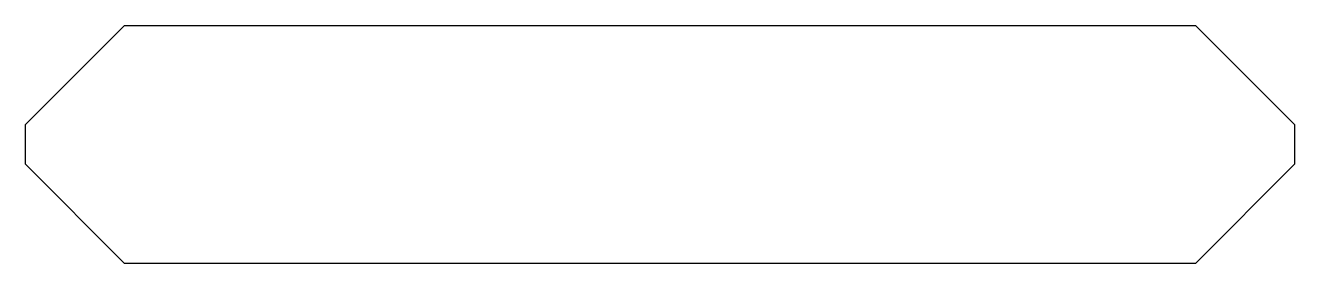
# Model space of a CAD drawing. Extents: x -50 to 51, y 21 to 40.
import ezdxf

# ---------------------------------------------------------------- set-up
doc = ezdxf.new("R2010")
doc.units = 0
doc.layers.get('0').update_dxf_attribs({"linetype": 'CONTINUOUS'})

msp = doc.modelspace()

# ---------------------------------------------------------------- linework, layer by layer
for p, q in [((-50.39, 32.14), (-42.45, 40.08)), ((-42.45, 40.08), (43.27, 40.08)), ((43.27, 40.08), (51.21, 32.14)), ((-50.39, 28.97), (-50.39, 32.14)), ((51.21, 32.14), (51.21, 28.97)), ((-42.45, 21.03), (-50.39, 28.97)), ((51.21, 28.97), (43.27, 21.03)), ((43.27, 21.03), (-42.45, 21.03))]:
    msp.add_line(p, q)

doc.saveas('drawing.dxf')
